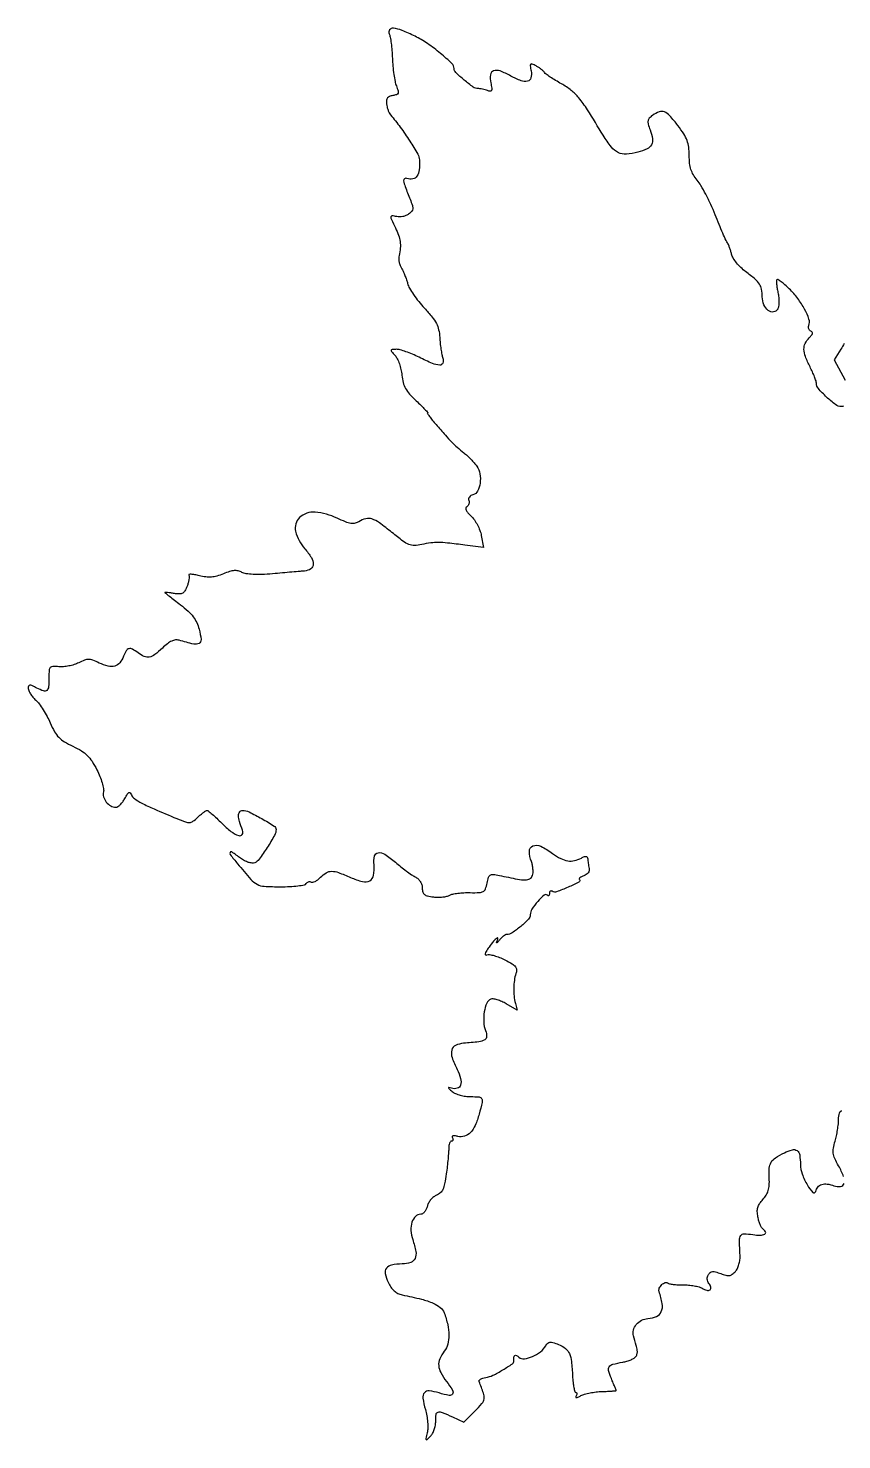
# Model space of a CAD drawing. Extents: x 0 to 512, y 0 to 454.
# Drawn here: x 0 to 256, y 0.1 to 444 of the extents above; entities that cross this region are included whole.
import ezdxf

# ---------------------------------------------------------------- set-up
doc = ezdxf.new("R2010")
doc.units = 0

msp = doc.modelspace()

# ---------------------------------------------------------------- linework, layer by layer
for points in [[(256.576505, 325.090359, -0.045347), (255.826923, 325.015313, -0.165462), (254.036866, 325.606135, -0.026817), (251.194486, 328.002055, -0.026261), (248.626058, 330.681259, -0.179848), (248, 332.365481, 0.080619), (247.887563, 333.058284, 0.012415), (247.4125, 334.373546, 0.013585), (246.765736, 335.90924, 0.011426), (246, 337.5, -0.026078), (244.562642, 340.724397, -0.084888), (244.104554, 343.009774, -0.120508), (244.500396, 344.854208, -0.083728), (245.741071, 346.598214, 0.027852), (246.463871, 347.40636, 0.10521), (246.766191, 348.009908, 0.218818), (246.68957, 348.440446, 0.161913), (246.297249, 348.73425, -0.117889), (245.885826, 348.990159, -0.10551), (245.614328, 349.414281, -0.0972), (245.526034, 349.943288, -0.084701), (245.636308, 350.494616, 0.175876), (245.672484, 352.480316, 0.040212), (244.310787, 355.610272, 0.038846), (242.143655, 359.003328, 0.038764), (239.476366, 362.022907, 0.012718), (238.121972, 363.27042, 0.020871), (236.907299, 364.247012, 0.016144), (235.902173, 364.939315, 0.352686), (235.570239, 364.903572, 0.204338), (235.428356, 364.550671, 0.016323), (235.483289, 363.524838, 0.019995), (235.643202, 362.263675, 0.01393), (235.919805, 360.855575, -0.029679), (236.16636, 359.351549, -0.030386), (236.230442, 357.840762, -0.032153), (236.121145, 356.52133, -0.091069), (235.824211, 355.650366, -0.235801), (234.502413, 354.751016, -0.204031), (232.870039, 355.199679, -0.126727), (231.484612, 357.030012, -0.097992), (230.984687, 359.490547, 0.04057), (230.777798, 361.885182, 0.104552), (230.144161, 363.491981, 0.072888), (228.770731, 365.028259, 0.012924), (225.736721, 367.43168, -0.032412), (224.250436, 368.706338, -0.029755), (222.895426, 370.197483, -0.031042), (221.849012, 371.67556, -0.080184), (221.348833, 372.878817, 0.015486), (221.056711, 373.955673, 0.01501), (220.695762, 375.023778, 0.015101), (220.322012, 375.943194, 0.052225), (220.00272, 376.5, -0.050652), (219.589771, 377.214923, -0.002986), (218.57457, 379.509131, -0.004484), (217.404507, 382.263801, -0.003288), (216.154111, 385.339595, 0.012874), (214.772389, 388.560051, 0.012315), (213.207253, 391.753779, 0.012347), (211.687649, 394.502705, 0.042482), (210.513504, 396.16632, -0.039415), (209.300031, 397.863509, -0.057296), (208.537722, 399.536892, -0.052023), (208.130153, 401.458132, -0.026278), (208, 403.932923, 0.030876), (207.834886, 406.604222, 0.059176), (207.321626, 408.686439, 0.052893), (206.291286, 410.73719, 0.020215), (204.454193, 413.356198, 0.019622), (201.885589, 416.459785, 0.114901), (200.163345, 417.667085, 0.185937), (198.513825, 417.691707, 0.069768), (196.441392, 416.580803, 0.048296), (195.432806, 415.68203, 0.146976), (195.034078, 414.866056, 0.110111), (195.093412, 413.82022, 0.021231), (195.690909, 412.007919, -0.050503), (196.436781, 409.204147, -0.166056), (196.117215, 407.342789, -0.158549), (194.710437, 406.013247, -0.044947), (191.848012, 404.959074, -0.048054), (188.217344, 404.347057, -0.132334), (185.690665, 404.838689, -0.112622), (183.509869, 406.600816, -0.029863), (180.940017, 410.299911, 0.004216), (175.93687, 418.353226, 0.029588), (173.239782, 422.103383, 0.055472), (170.866436, 424.43867, 0.04049), (167.780807, 426.484839, -0.00936), (165.930688, 427.55235, -0.012084), (164.275592, 428.604407, -0.009913), (162.940273, 429.538108, -0.0971), (162.475113, 430.040267, 0.068874), (162.11142, 430.479938, 0.020996), (161.449409, 431.037741, 0.020584), (160.646877, 431.607084, 0.02112), (159.806951, 432.103317, 0.019512), (158.567864, 432.705501, 0.309477), (158.131148, 432.622915, 0.234711), (157.971978, 432.146695, 0.012593), (158.23904, 430.529878, -0.10666), (158.188029, 428.371827, -0.279876), (157.139787, 427.316303, -0.154107), (155.066772, 427.446529, -0.035887), (151.872954, 428.951248, 0.036309), (148.516605, 430.529084, 0.173404), (146.432501, 430.577998, 0.287648), (145.425257, 429.359322, 0.0869), (145.532793, 426.850693, -0.012508), (145.873787, 425.088936, -0.137687), (145.797369, 424.380681, -0.335625), (145.399317, 424.140972, -0.065298), (144.530642, 424.349868, 0.021926), (143.785719, 424.598848, 0.016493), (142.947707, 424.809024, 0.016756), (142.145087, 424.954447, 0.036449), (141.52104, 425, -0.156853), (140.012575, 425.48515, -0.018538), (137.1933, 427.670553, -0.016765), (134.526399, 430.057273, -0.204599), (134, 431.289837, 0.206433), (133.304963, 432.901545, 0.016345), (129.737079, 436.055004, 0.02278), (125.597042, 439.173491, 0.034444), (121.708163, 441.458139, 0.019322), (117.628733, 443.297862, 0.072116), (114.902448, 443.968045, 0.254875), (113.72581, 443.467706, 0.280348), (113.575337, 442.25, -0.062238), (113.894602, 441.215711, -0.011653), (114.195033, 439.251563, -0.012311), (114.43749, 436.925417, -0.010984), (114.576541, 434.5, 0.014136), (114.735311, 432.005802, 0.013302), (115.036687, 429.473241, 0.013397), (115.423569, 427.244021, 0.044073), (115.84545, 425.813161, -0.019986), (116.387292, 424.255895, -0.166229), (116.361829, 423.519649, -0.22929), (115.898316, 423.082624, -0.040634), (114.701236, 422.809926, 0.059387), (113.674624, 422.535293, 0.137251), (113.045913, 422.054535, 0.133723), (112.748348, 421.308024, 0.055104), (112.744679, 420.210255, 0.033825), (112.91436, 419.247076, 0.027228), (113.221593, 418.241229, 0.028003), (113.60982, 417.340319, 0.060934), (114.024623, 416.713489, -0.018772), (117.070857, 412.858729, -0.014959), (120.06952, 408.487932, -0.011039), (122.563662, 404.413687, -0.118057), (123.118483, 402.569394, -0.039744), (123.048046, 399.40468, -0.124177), (122.325656, 397.418207, -0.205718), (121.007659, 396.575002, -0.133224), (119.179944, 396.761191, 0.252294), (118.423483, 396.663934, 0.281295), (118.139955, 395.993771, 0.05256), (118.609187, 394.180352, 0.005778), (120.163951, 390.169197, -0.016796), (120.869151, 388.22369, -0.103626), (120.982887, 387.171166, -0.157148), (120.6375, 386.377844, -0.054318), (119.703262, 385.52497, -0.06075), (118.871911, 385.059925, -0.044484), (117.860838, 384.747429, -0.045154), (116.832978, 384.62286, -0.071656), (115.953524, 384.722405, 0.035033), (114.52727, 384.990407, 0.415714), (114.129086, 384.673479, 0.138347), (114.265003, 383.854023, 0.005856), (115.560176, 381.179829, -0.030045), (116.542008, 378.874739, -0.05355), (117.022732, 376.872183, -0.055086), (117.06018, 374.852391, -0.033829), (116.682593, 372.5, 0.065632), (116.595091, 371.588552, 0.038707), (116.718337, 370.5, 0.038062), (117.014878, 369.412473, 0.052435), (117.452353, 368.5, -0.028684), (117.974479, 367.5316, -0.014352), (118.527247, 366.254311, -0.0142), (119.02523, 364.895697, -0.020336), (119.382547, 363.663611, 0.070126), (119.949782, 362.250096, 0.019399), (121.224368, 360.219068, 0.01919), (122.862935, 358.007257, 0.019013), (124.671111, 355.920523, -0.015933), (127.088265, 353.165462, -0.051345), (128.434034, 351.13668, -0.06639), (129.15057, 349.176818, -0.041765), (129.477885, 346.756912, 0.013318), (129.617435, 344.96212, 0.011549), (129.857164, 343.08953, 0.011695), (130.153194, 341.403579, 0.033056), (130.46414, 340.25, -0.165788), (130.465377, 338.691903, -0.330414), (129.504043, 338.027477, -0.09346), (127.16929, 338.54923, -0.015697), (123, 340.5, 0.016077), (120.950678, 341.456962, 0.016782), (118.872914, 342.265625, 0.016694), (117.036481, 342.842193, 0.067811), (115.878256, 343, 0.014091), (114.519184, 342.96169, 0.333379), (114.243006, 342.729095, 0.236541), (114.341503, 342.321801, 0.008436), (115.432882, 341.074165, -0.071361), (116.131421, 340.037803, -0.028961), (116.784442, 338.461266, -0.027931), (117.301026, 336.657624, -0.031779), (117.586523, 334.883553, 0.038286), (117.993291, 332.549727, 0.064836), (118.725473, 330.709022, 0.056114), (119.985177, 328.945198, 0.02201), (122.082506, 326.809388, -0.005717), (123.614542, 325.347683, -0.010539), (124.821239, 324.119008, -0.006523), (125.727699, 323.130744, -0.648046), (125.669187, 323, 0.59977), (125.593567, 322.858327, 0.009584), (126.246729, 321.922545, 0.013513), (127.156524, 320.739489, 0.007321), (128.335334, 319.332067, 0.0038), (131.273818, 315.978164, 0.012859), (133.264315, 313.853433, 0.017433), (135.015812, 312.197276, 0.013185), (137.04651, 310.5, -0.020127), (138.126172, 309.571852, -0.013597), (139.283541, 308.432576, -0.013713), (140.343908, 307.268149, -0.0264), (141.11573, 306.270472, -0.106578), (142.119928, 303.850262, -0.077965), (142.19384, 300.933326, -0.087712), (141.410914, 298.44868, -0.21178), (139.936878, 297.273242, 0.074046), (139.287163, 296.995785, 0.096861), (138.813273, 296.559116, 0.113842), (138.58756, 296.034677, 0.137386), (138.63737, 295.502615, -0.087795), (138.743643, 294.953781, -0.079508), (138.661486, 294.381376, -0.081211), (138.407879, 293.873728, -0.098277), (138.018774, 293.511603, 0.224317), (137.721389, 293.053605, 0.141642), (137.816368, 292.411482, 0.073565), (138.364739, 291.56552, 0.025355), (139.384908, 290.519083, -0.053926), (140.387939, 289.365357, -0.030938), (141.346386, 287.788101, -0.030578), (142.122793, 286.063634, -0.044144), (142.574519, 284.45447), (143.280423, 280.691679), (137.390212, 281.446482, 0.004427), (131.971964, 282.092098, 0.024404), (129.037987, 282.271128, 0.037207), (126.678205, 282.124081, 0.020009), (123.806226, 281.611478, -0.04542), (121.513417, 281.321376, -0.105462), (119.815304, 281.621735, -0.064974), (117.920217, 282.694191, -0.009708), (114.464558, 285.399257, 0.013511), (110.503672, 288.45152, 0.078656), (108.16495, 289.647014, 0.140062), (106.228093, 289.719184, 0.079461), (104.050124, 288.79923, -0.086877), (102.831909, 288.305684, -0.093266), (101.549504, 288.272826, -0.056125), (99.867092, 288.742995, -0.013348), (97.196659, 289.90789, 0.087454), (90.256286, 291.780701, 0.215297), (85.381706, 290.083655, 0.272863), (84.147239, 285.772822, 0.117201), (87.054639, 280.284989, -0.04206), (89.090429, 277.530419, -0.141467), (89.685192, 275.392386, -0.245911), (88.925527, 273.974994, -0.12845), (86.986423, 273.286782, 0.000148), (85.572807, 273.165137, 0.000028), (83.001033, 272.942916, 0.00003), (79.998607, 272.68313, 0.000028), (76.910711, 272.415588, -0.011922), (73.530982, 272.203612, -0.02134), (70.749009, 272.214402, -0.025124), (68.585927, 272.42442, -0.086306), (67.251172, 272.865577, 0.066621), (66.048321, 273.31607, 0.076166), (64.824213, 273.405916, 0.057623), (63.373943, 273.121145, 0.021696), (61.429339, 272.406029, -0.02869), (59.403167, 271.69291, -0.050725), (57.66095, 271.376441, -0.051415), (55.906897, 271.419275, -0.030365), (53.846823, 271.810912, 0.015722), (52.410058, 272.127882, 0.034092), (51.287869, 272.260393, 0.062403), (50.616515, 272.209768, 0.522029), (50.515099, 271.975569, -0.14628), (50.644586, 271.494768, -0.030374), (50.566694, 270.613491, -0.029502), (50.345321, 269.563928, -0.02412), (49.989725, 268.472975, -0.040049), (49.321975, 267.066922, -0.134399), (48.603806, 266.356223, -0.129426), (47.606931, 266.095773, -0.035981), (45.982571, 266.215866, 0.003733), (44.838853, 266.375015, 0.006275), (43.87613, 266.489388, 0.001596), (43.046836, 266.574694, 0.44361), (43, 266.532293, 0.229553), (43.038179, 266.453516, 0.000294), (44.434387, 265.352732, 0.002409), (46.01084, 264.123607, 0.001471), (47.88302, 262.687133, -0.021138), (50.293861, 260.68196, -0.045539), (51.927455, 258.906188, -0.054515), (53.027241, 257.087115, -0.046605), (53.77816, 254.975856, -0.033403), (54.373881, 251.735185, -0.305321), (53.747814, 250.525679, -0.185361), (52.064318, 250.298856, -0.013518), (47.462271, 251.521467, 0.104818), (46.344886, 251.60861, 0.07712), (45.149634, 251.258461, 0.05631), (43.804919, 250.431393, 0.024708), (42.221373, 249.061121, -0.026358), (39.808674, 246.987247, -0.115591), (38.109905, 246.213995, -0.153655), (36.511499, 246.387182, -0.058744), (34.55887, 247.531803, 0.0332), (32.782488, 248.698642, 0.187724), (31.681461, 248.857934, 0.206874), (30.827302, 248.228005, 0.041033), (29.990257, 246.474374, -0.081038), (28.801957, 244.423026, -0.154646), (27.221209, 243.39375, -0.129804), (25.12782, 243.368325, -0.049779), (22.366994, 244.362035, 0.020141), (20.28761, 245.252714, 0.088449), (18.980881, 245.501285, 0.096265), (17.724496, 245.272144, 0.026234), (15.878008, 244.436916, -0.041931), (14.483683, 243.858163, -0.027587), (12.801362, 243.420589, -0.027754), (11.104542, 243.174874, -0.047029), (9.67012, 243.183012, 0.024715), (7.733069, 243.280412, 0.206271), (6.944559, 242.941428, 0.174409), (6.576231, 242.099963, 0.016815), (6.5, 239.833852, -0.019027), (6.38636, 236.848633, -0.195115), (5.846981, 235.764022, -0.271499), (4.823882, 235.563326, -0.035532), (2.704337, 236.478367, 0.010984), (1.152564, 237.240655, 0.117086), (0.468569, 237.380401, 0.313162), (0.11951, 237.121297, 0.081497), (0, 236.392948, 0.109007), (0.1592, 235.671395, 0.034086), (0.695824, 234.694822, 0.03224), (1.462233, 233.654772, 0.030582), (2.368764, 232.702251, -0.046611), (3.430163, 231.513008, -0.017774), (4.685334, 229.678161, -0.017421), (5.915955, 227.575781, -0.020434), (6.928611, 225.5, 0.0255), (8.297822, 222.763989, 0.064589), (9.630379, 220.989047, 0.064352), (11.374724, 219.609122, 0.025166), (14.088563, 218.160089, -0.027109), (16.740908, 216.73063, -0.056884), (18.585557, 215.292586, -0.056008), (20.076065, 213.461013, -0.025548), (21.611381, 210.780201, -0.020922), (22.552769, 208.712211, -0.024074), (23.270099, 206.666205, -0.02415), (23.704721, 204.89617, -0.112539), (23.671684, 203.852521, 0.141597), (23.712063, 202.272205, 0.091778), (24.578211, 200.647994, 0.090862), (25.978585, 199.428125, 0.134653), (27.539491, 199, 0.145496), (28.17695, 199.189508, 0.047375), (28.953219, 199.807813, 0.042561), (29.731195, 200.697631, 0.036708), (30.390952, 201.75, -0.013903), (31.186815, 203.158223, -0.132013), (31.681157, 203.633827, -0.360852), (32.086171, 203.556335, -0.079142), (32.473353, 202.897301, 0.148984), (33.412781, 201.709131, 0.031383), (35.704353, 200.325374, 0.018424), (39.604428, 198.47186, 0.003603), (46.766139, 195.447284, 0.011022), (49.518673, 194.378553, 0.102404), (50.774308, 194.196206, 0.145212), (51.810822, 194.572557, 0.029381), (53.33059, 195.840848, -0.013012), (54.258045, 196.667786, -0.017388), (55.143802, 197.365749, -0.014668), (55.906013, 197.890869, -0.144476), (56.275809, 198, -0.173801), (56.674943, 197.856938, -0.006662), (57.896002, 196.825, -0.011241), (59.318554, 195.532697, -0.007614), (60.882938, 194, 0.032142), (63.788769, 191.419689, 0.08347), (66.243529, 190.093536, 0.33439), (67.341172, 190.453192, 0.257119), (67.478393, 191.75, -0.023623), (66.475518, 194.491646, -0.075078), (66.177798, 196.415146, -0.161173), (66.545664, 197.540603, -0.238178), (67.455353, 198, -0.114004), (69.512653, 197.524743, -0.015263), (73.475257, 195.438653, -0.010592), (77.405142, 193.10277, -0.258895), (78, 192.030931, -0.128978), (77.507804, 190.15461, -0.014412), (75.209798, 186.337435, -0.013661), (72.694935, 182.645997, -0.145776), (71.27189, 181.55084, -0.11758), (70.420276, 181.43749, -0.051466), (69.298058, 181.670359, -0.045232), (68.059583, 182.19084, -0.037114), (66.845096, 182.956404, 0.00762), (64.071664, 184.942245, 0.441152), (63.524868, 184.817221, 0.303528), (63.576803, 184.119642, 0.006235), (65.879217, 181.25, 0.007542), (70.070032, 176.31186, 0.090511), (72.017802, 174.764079, 0.10993), (74.266125, 174.137101, 0.013245), (79.440983, 174, 0.012743), (82.337498, 174.07383, 0.018583), (84.880686, 174.298542, 0.014342), (86.924501, 174.615747, 0.211722), (87.510081, 175.016312, -0.08674), (87.817754, 175.362459, -0.094178), (88.216426, 175.571701, -0.100218), (88.643213, 175.612695, -0.112867), (89.032624, 175.479837, 0.204189), (89.516142, 175.406398, 0.05418), (90.262527, 175.687646, 0.045804), (91.118263, 176.224338, 0.033436), (91.963525, 176.963525, -0.059892), (93.795452, 178.402265, -0.138369), (95.466853, 178.866861, -0.087979), (97.612429, 178.477821, -0.015399), (101.432343, 176.926903, 0.042296), (105.196923, 175.629316, 0.1877), (107.477606, 175.912868, 0.230761), (108.678389, 177.586201, 0.063787), (108.816299, 180.910816, -0.07386), (108.986495, 183.674274, -0.322219), (110.12981, 184.714884, -0.178115), (112.189016, 184.216293, -0.028784), (115.533132, 181.686515, 0.009311), (117.216923, 180.306506, 0.008598), (118.99567, 178.952186, 0.008621), (120.621316, 177.800649, 0.02814), (121.75, 177.119772, -0.064699), (122.666865, 176.47107, -0.06518), (123.384868, 175.611057, -0.066852), (123.843263, 174.616715, -0.074754), (124, 173.574222, 0.066509), (124.164096, 172.34604, 0.160111), (124.663198, 171.589491, 0.113526), (125.645426, 171.12225, 0.025434), (127.486033, 170.811837, 0.028049), (128.941969, 170.72418, 0.026138), (130.433621, 170.796155, 0.027083), (131.751282, 171.001544, 0.075499), (132.625097, 171.329946, -0.076641), (133.565665, 171.680999, -0.019236), (135.184949, 171.951915, -0.019188), (137.082275, 172.121097, -0.018274), (139.018209, 172.148237, 0.013047), (141.958232, 172.158725, 0.120622), (143.175943, 172.495402, 0.180415), (143.866332, 173.308475, 0.037416), (144.379144, 175.145722, -0.025705), (144.842317, 176.968825, -0.180121), (145.392839, 177.683148, -0.170743), (146.293257, 177.884065, -0.022595), (148.25, 177.560521, 0.004853), (153.988807, 176.401136, 0.046456), (156.471028, 176.160126, 0.136812), (157.813721, 176.528822, 0.167661), (158.645855, 177.519497, 0.074704), (158.837308, 178.386735, 0.034572), (158.836185, 179.543908, 0.033268), (158.665827, 180.783291, 0.039474), (158.337072, 181.917951, -0.083867), (157.697079, 185.182628, -0.316838), (158.788658, 186.822041, -0.206768), (161.291672, 186.726673, -0.047476), (165, 184.5, 0.03725), (167.572926, 182.882724, 0.081808), (169.770579, 182.14603, 0.096011), (171.856895, 182.211232, 0.067281), (174.065741, 183.035184, -0.025577), (175.014644, 183.482202, -0.128908), (175.590662, 183.559095, -0.246168), (175.926472, 183.326169, -0.105934), (176.076511, 182.785184, 0.012888), (176.128928, 182.171714, 0.005903), (176.227336, 181.374492, 0.005841), (176.350729, 180.537125, 0.008025), (176.482516, 179.787555, -0.102705), (176.471807, 179.054358, -0.099106), (176.171231, 178.375576, -0.09091), (175.604717, 177.820672, -0.071721), (174.830644, 177.446248, 0.033091), (174.111103, 177.164272, 0.066404), (173.599016, 176.834404, 0.119256), (173.366635, 176.514703, 0.302921), (173.42021, 176.246456, -0.509273), (173.29623, 175.461635, -0.016001), (169.871691, 173.849253, -0.016152), (166.249046, 172.420181, -0.22809), (164.898748, 172.562577, 0.115735), (164.556723, 172.67711, 0.185446), (164.264007, 172.594824, 0.155845), (164.067097, 172.319486, 0.078064), (164, 171.89235, -0.053147), (163.954627, 171.466694, -0.159898), (163.808944, 171.217767, -0.258185), (163.596391, 171.170492, -0.125379), (163.349598, 171.317069, 0.393), (162.325786, 171.354438, 0.034836), (160.323146, 169.365065, 0.036863), (158.516314, 166.965384, 0.142878), (157.993167, 165.198478, -0.194157), (157.406756, 163.76194, -0.026354), (154.974326, 161.50951, -0.028195), (152.2937, 159.522303, -0.14642), (150.548363, 159, 0.133613), (150.136431, 158.88792, 0.031787), (149.542319, 158.485938, 0.030462), (148.896009, 157.919865, 0.025997), (148.286085, 157.25, -0.010328), (147.761248, 156.636003, -0.071361), (147.459035, 156.38125, -0.65825), (147.376607, 156.43842, -0.067342), (147.48486, 156.75, 0.085179), (147.77961, 157.706518, 0.652447), (147.491003, 157.880924, 0.0692), (146.457715, 156.916792, 0.015764), (145.005148, 155.00723, 0.012604), (144.091311, 153.652872, 0.075454), (143.747055, 152.877285, 0.379019), (143.892413, 152.582018, 0.191066), (144.340102, 152.577015, -0.132677), (145.168189, 152.662271, -0.027649), (146.607791, 152.345632, -0.027216), (148.287639, 151.777357, -0.022784), (150.001262, 150.999356, -0.015963), (152.263627, 149.752625, -0.089959), (153.300866, 148.851983, -0.162593), (153.648663, 147.910803, -0.088727), (153.468388, 146.679571, 0.044217), (152.963171, 144.560088, 0.031677), (152.762812, 142.130875, 0.031118), (152.870693, 139.6384, 0.037197), (153.291028, 137.326269), (153.855789, 135.152537), (150.41946, 137.180021, 0.027717), (148.998499, 137.915503, 0.032017), (147.570612, 138.450017, 0.033776), (146.325051, 138.737263, 0.132145), (145.546738, 138.656309, 0.207476), (144.293029, 137.427043, 0.055503), (143.516763, 134.677905, 0.053313), (143.332289, 131.488958, 0.078807), (143.90445, 128.751316, -0.089208), (144.249934, 126.909026, -0.270085), (143.639627, 125.843471, -0.102268), (141.790151, 125.232141, -0.009609), (137, 124.769943, 0.091667), (134.467909, 124.096903, 0.224418), (133.27535, 122.642084, 0.145628), (133.380552, 120.257399, 0.035036), (134.95068, 116.578145, -0.048911), (136.071119, 113.737129, -0.143021), (136.058174, 111.652061, -0.25642), (135.00938, 110.617744, -0.145594), (133.176887, 110.641076, 0.018583), (132.35427, 110.864079, 0.560276), (132.230681, 110.738389, 0.155923), (132.417446, 110.436338, 0.005989), (133.44113, 109.581635, 0.07198), (134.454543, 108.97418, 0.031973), (135.930908, 108.464605, 0.030817), (137.590428, 108.116415, 0.036316), (139.19113, 108, -0.020839), (141.895347, 107.887247, -0.263489), (142.706985, 107.333631, -0.173944), (142.835827, 106.192989, -0.008741), (141.895034, 102.5, -0.036564), (140.647425, 98.973309, -0.087243), (139.113633, 96.668431, -0.127917), (137.29506, 95.540564, -0.137504), (135.209962, 95.483439, 0.023561), (134.218808, 95.683109, 0.100814), (133.619614, 95.653563, 0.294352), (133.402601, 95.419699, 0.184317), (133.475228, 95.040082, -0.066114), (133.653801, 94.641853, -0.138801), (133.658397, 94.305524, -0.191143), (133.493884, 94.084523, -0.139179), (133.196119, 94, 0.224908), (132.845957, 93.8341, 0.077847), (132.555568, 93.339063, 0.058754), (132.363795, 92.611602, 0.039107), (132.310126, 91.75, -0.022336), (132.274763, 90.518203, -0.005168), (132.101306, 88.450732, -0.005326), (131.851362, 86.071982, -0.005187), (131.548808, 83.678022, -0.014227), (131.039988, 80.61364, -0.058826), (130.467239, 78.828765, -0.099137), (129.670256, 77.725643, -0.096345), (128.502495, 77.000949, 0.07694), (127.594109, 76.484576, 0.049804), (126.724395, 75.64124, 0.048955), (126.020961, 74.620584, 0.065017), (125.607659, 73.572926, -0.04981), (125.253463, 72.588695, -0.059464), (124.726896, 71.755797, -0.069823), (124.117012, 71.188974, -0.15354), (123.516132, 71, 0.194307), (121.860329, 70.331285, 0.124849), (120.754723, 68.546961, 0.092048), (120.432768, 65.93689, 0.064571), (120.99286, 63.021636, -0.03255), (121.960955, 59.28791, -0.150681), (121.717933, 57.0974, -0.214098), (120.365522, 55.8641, -0.072721), (117.682577, 55.397055, 0.040031), (114.337552, 55.037137, 0.183573), (112.702523, 54.033998, 0.220484), (112.316377, 52.33404, 0.058644), (113.234419, 49.634607, 0.039108), (114.125513, 48.089576, 0.060201), (115.143724, 46.932343, 0.066968), (116.31854, 46.136818, 0.064875), (117.674407, 45.66949, -0.010345), (123.767005, 44.287598, -0.03995), (127.441041, 43.055414, -0.069295), (129.675807, 41.710314, -0.133895), (130.886897, 40.029607, -0.034187), (132.005227, 36.279989, -0.0546), (132.379885, 32.96114, -0.066214), (132.01658, 30.158601, -0.098849), (130.926996, 27.949468, 0.06017), (129.521071, 25.577585, 0.122961), (129.157041, 23.459175, 0.106435), (129.818229, 21.21558, 0.038255), (131.639449, 18.40606, -0.023859), (133.520742, 15.679028, -0.292336), (133.50547, 14.470497, -0.305606), (132.415312, 14.014519, -0.025194), (129.274495, 14.807828, 0.043298), (126.164122, 15.474817, 0.256833), (124.672689, 14.882403, 0.213007), (124.203044, 13.186491, 0.030862), (124.973315, 9.595311, -0.026184), (125.406866, 7.662299, -0.022283), (125.664885, 5.587472, -0.022879), (125.728797, 3.675372, -0.057104), (125.552791, 2.290592, 0.00479), (125.12964, 0.490863, 0.248962), (125.220873, 0.156875, 0.41104), (125.491638, 0.147081, 0.008189), (126.588092, 1.189611, 0.074995), (127.240973, 2.058283, 0.040956), (127.777071, 3.281888, 0.039692), (128.127349, 4.643859, 0.050245), (128.22078, 5.939611, -0.042863), (128.343243, 8.076368, -0.302704), (129.003325, 8.812778, -0.162668), (130.305927, 8.720946, -0.01302), (133.498656, 7.29925), (137.065166, 5.5985), (140.578926, 9.112259, 0.021857), (142.775066, 11.50928, 0.140893), (143.434856, 12.994544, 0.11884), (143.264139, 14.722574, 0.01367), (141.869801, 18.400351, -0.267031), (141.919322, 18.772863, -0.093257), (142.3372, 19.147412, -0.062261), (143.056469, 19.468992, -0.036173), (143.980243, 19.679214, 0.07546), (146.189678, 20.367702, 0.021787), (149.342823, 22.075062, 0.014496), (152.344907, 23.994371, 0.270895), (152.808493, 24.969257, -0.040198), (152.803105, 26.078234, -0.22961), (153.090993, 26.573102, -0.274743), (153.6111, 26.602393, -0.053232), (154.428165, 26.059617, 0.210626), (156.110446, 25.580348, 0.067081), (158.677097, 26.29513, 0.062996), (161.206188, 27.781706, 0.101186), (162.834733, 29.669167, -0.068318), (163.466033, 30.50544, -0.174318), (164.142475, 30.826027, -0.105598), (165.098324, 30.717546, -0.017321), (166.851181, 30.061643, -0.066651), (169.024606, 28.800418, -0.123884), (170.275024, 27.207036, -0.078578), (170.944483, 24.710908, -0.015755), (171.284615, 20.103626, 0.014868), (171.425539, 18.147462, 0.024118), (171.674379, 16.499602, 0.020896), (171.980697, 15.247269, 0.333796), (172.309017, 15.000368, -0.17955), (172.558129, 14.907803, -0.187839), (172.680725, 14.677051, -0.115097), (172.640722, 14.321919, -0.053104), (172.43834, 13.900232, 0.11345), (172.306629, 13.512722, 0.457702), (172.456737, 13.353764, 0.098565), (172.962162, 13.477962, 0.013487), (173.938265, 13.966961, -0.054423), (175.078718, 14.42599, -0.019597), (176.782182, 14.833352, -0.019169), (178.69877, 15.137158, -0.02157), (180.558942, 15.278317, 0.003505), (182.261827, 15.345816, 0.00583), (183.695439, 15.429472, 0.001364), (184.935345, 15.519741, 0.392297), (185, 15.589465, 0.094625), (184.976252, 15.713824, 0.000615), (184.561999, 16.755189, 0.002436), (184.080477, 17.944473, 0.00155), (183.508932, 19.324379, -0.029208), (182.620969, 21.855686, -0.223406), (182.817251, 23.067247, -0.182285), (183.914319, 23.833977, -0.018748), (187.058367, 24.510283, 0.027558), (188.413936, 24.826948, 0.030213), (189.6843, 25.28348, 0.03165), (190.710085, 25.802848, 0.114466), (191.237214, 26.303763, 0.094791), (191.612792, 27.207333, 0.081709), (191.655878, 28.236001, 0.039451), (191.344133, 29.773442, 0.006123), (190.452114, 32.75, -0.142859), (190.416447, 34.568301, -0.108259), (191.34225, 36.347191, -0.100427), (193.002732, 37.676474, -0.105809), (195.019323, 38.221692, 0.090651), (197.731598, 38.868287, 0.192932), (199.215164, 40.383691, 0.141106), (199.501593, 42.902226, 0.042365), (198.530531, 46.676887, -0.195293), (198.582689, 47.734997, -0.090942), (199.390846, 48.875746, -0.104845), (200.46326, 49.554257, -0.293135), (201.293891, 49.372776, 0.152888), (201.745148, 49.136715, 0.015807), (202.946492, 48.958917, 0.018505), (204.425736, 48.842835, 0.013778), (206.063353, 48.820311, -0.025049), (207.791069, 48.757588, -0.023463), (209.542459, 48.522747, -0.024164), (211.075285, 48.166225, -0.070466), (212.065993, 47.726714, 0.073771), (213.509767, 47.097534, 0.225354), (214.534144, 47.283521, 0.315886), (214.815447, 48.089099, 0.104565), (214.199703, 49.259372, -0.074522), (213.812064, 49.900292, -0.082025), (213.645728, 50.60592, -0.081854), (213.71499, 51.328781, -0.07381), (214.012211, 52.019758, -0.089482), (214.613804, 52.689208, -0.145221), (215.321044, 52.965003, -0.090294), (216.309052, 52.869158, -0.021033), (217.898079, 52.344573, 0.026089), (219.563649, 51.813324, 0.101209), (220.639777, 51.754227, 0.124133), (221.532542, 52.125251, 0.048628), (222.5265, 53.029282, 0.073308), (223.161052, 53.978625, 0.041767), (223.647483, 55.273414, 0.039657), (223.93748, 56.729336, 0.043221), (223.982113, 58.17093, -0.008422), (223.801213, 62.855698, -0.145822), (224.201773, 64.315227, -0.267426), (225.255339, 64.878164, -0.031677), (228, 64.615991, 0.03564), (230.360599, 64.409352, 0.135591), (231.779492, 64.776912, 0.406472), (231.987294, 65.511619, 0.130919), (231.129162, 66.420174, -0.133461), (230.752513, 66.822966, -0.025562), (230.326383, 67.739028, -0.025605), (229.927763, 68.891172, -0.021127), (229.619178, 70.154112, -0.038976), (229.415825, 71.847937, -0.079523), (229.571938, 73.174517, -0.079977), (230.133395, 74.381285, -0.039797), (231.189563, 75.70178, 0.048908), (232.232984, 77.056113, 0.066284), (232.870925, 78.460669, 0.058134), (233.169416, 80.12151, 0.028385), (233.180048, 82.276859, -0.028588), (233.197268, 85.502811, -0.118025), (233.765119, 87.355168, -0.117662), (235.111203, 88.752639, -0.028331), (237.932182, 90.342575, -0.047777), (240.453312, 91.294717, -0.229102), (241.921703, 91.020216, -0.199045), (242.749495, 89.647373, -0.0361), (242.984687, 86.618034, 0.089494), (243.526009, 83.706525, 0.038731), (245.210273, 80.126721, 0.065144), (246.897886, 77.894247, 0.604158), (247.79313, 78.164856, -0.129912), (248.453808, 79.537154, -0.14029), (249.68947, 80.355529, -0.109029), (251.437666, 80.511548, -0.05885), (253.544361, 79.983134, 0.122286), (255.627854, 79.731996, 0.313482), (256.701336, 80.694538, 0.149983)], [(256.745439, 344.827579, -0.023452), (255.722103, 343.030072), (253.635473, 339.734466), (257.067736, 333.341149, -0.007417)], [(256.557404, 82.889755, 0.037221), (255.012796, 86.191022, -0.020203), (253.810274, 88.548809, -0.071631), (253.328907, 90.172474, -0.079996), (253.351997, 91.769769, -0.029256), (253.874503, 93.975466, 0.019101), (254.305683, 95.643909, 0.013309), (254.669385, 97.554749, 0.013447), (254.920448, 99.409017, 0.026928), (255, 100.885072, -0.064227), (255.250027, 102.823478, -0.283316), (256.04738, 103.584485, -0.115196)]]:
    msp.add_lwpolyline(points, format="xyb")

doc.saveas('drawing.dxf')
